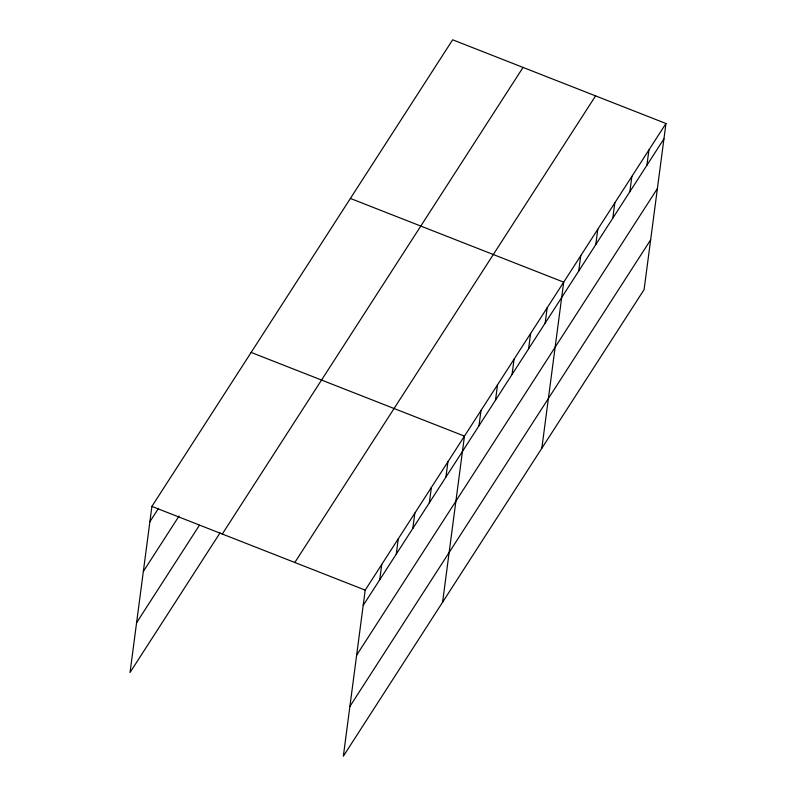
<?xml version="1.0" encoding="UTF-8"?>
<svg xmlns="http://www.w3.org/2000/svg" width="796" height="796" viewBox="0 0 796 796"><rect width="100%" height="100%" fill="white"/><g stroke="black" fill="none" stroke-linecap="round" stroke-linejoin="round"><path stroke-width="1.19" d="M665.963 123.499L365.205 590.115L343.345 756.2L644.093 289.595L665.963 123.499L452.655 39.8L151.907 506.405L130.037 672.501L220.024 532.892M379.732 579.767L381.752 564.444M396.279 554.106L398.289 538.783M412.816 528.435L414.835 513.122M429.362 502.774L431.372 487.46M445.899 477.112L447.919 461.789M442.596 602.224L464.456 436.128L251.148 352.429M478.983 425.78L481.003 410.467M495.52 400.119L497.54 384.806M512.067 374.458L514.087 359.135M528.604 348.797L530.624 333.474M545.151 323.126L547.17 307.813M541.837 448.238L563.707 282.152L350.399 198.443M578.732 271.028L580.752 255.705M595.776 244.581L597.796 229.268M612.82 218.144L614.83 202.821M629.865 191.697L631.875 176.384M646.909 165.26L648.919 149.946M149.887 521.728L158.484 508.385M143.34 571.478L179.06 516.047M136.584 622.741L199.448 525.221M222.293 534.026L523.052 67.421M294.819 562.493L595.577 95.878M363.195 605.428L663.944 138.822M356.638 655.188L657.397 188.572M349.892 706.45L650.65 239.835M151.907 506.405L365.205 590.115"/></g></svg>
